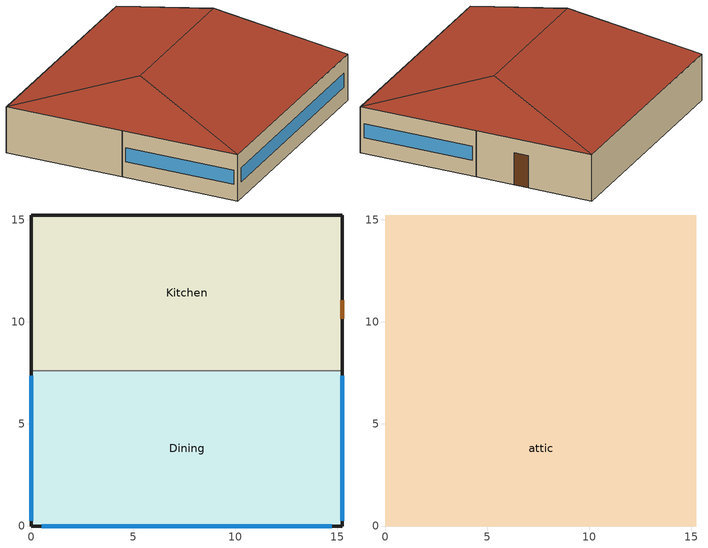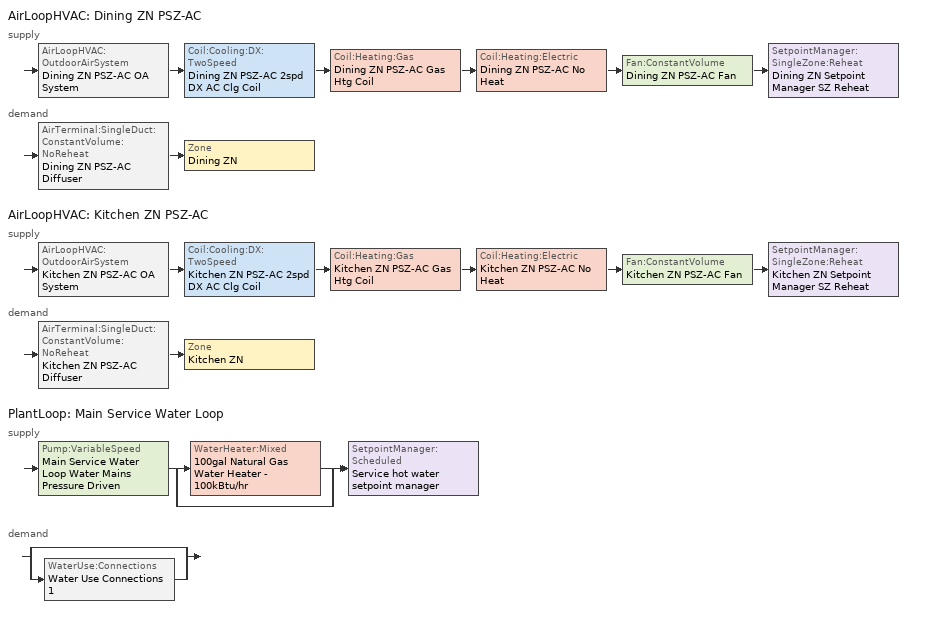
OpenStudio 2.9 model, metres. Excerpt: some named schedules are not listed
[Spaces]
Dining
 floor ground: 15.24,7.62 15.24,0 0,0 0,7.62 z0
 wall outside: 0,7.62 0,0 15.24,0 15.24,7.62 z0:3.05
 wall to Kitchen: 15.24,7.62 0,7.62 z0:3.05
 window: 0.51,0 14.73,0 / 0,7.37 0,0.25 / 15.24,0.25 15.24,7.37 z1.07:1.98
Kitchen
 floor ground: 15.24,15.24 15.24,7.62 0,7.62 0,15.24 z0
 wall outside: 15.24,7.62 15.24,15.24 0,15.24 0,7.62 z0:3.05
 door: 15.24,10.15 15.24,11.06 z0:2.13
attic
 floor to Dining: 15.24,7.62 15.24,0 0,0 0,7.62 z3.05
 floor to Kitchen: 15.24,15.24 15.24,7.62 0,7.62 0,15.24 z3.05
 roof outside: 12.7,7.62,5.59 15.24,15.24,3.05 0,15.24,3.05 2.54,7.62,5.59; 12.7,7.62,5.59 15.24,0,3.05 15.24,15.24,3.05; 2.54,7.62,5.59 0,15.24,3.05 0,0,3.05; 2.54,7.62,5.59 0,0,3.05 15.24,0,3.05 12.7,7.62,5.59
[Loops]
AirLoopHVAC 'Dining ZN PSZ-AC'
 supply: AirLoopHVAC:OutdoorAirSystem 'Dining ZN PSZ-AC OA System' > Coil:Cooling:DX:TwoSpeed 'Dining ZN PSZ-AC 2spd DX AC Clg Coil' > Coil:Heating:Gas 'Dining ZN PSZ-AC Gas Htg Coil' > Coil:Heating:Electric 'Dining ZN PSZ-AC No Heat' > Fan:ConstantVolume 'Dining ZN PSZ-AC Fan' > SetpointManager:SingleZone:Reheat 'Dining ZN Setpoint Manager SZ Reheat'
 demand: AirTerminal:SingleDuct:ConstantVolume:NoReheat 'Dining ZN PSZ-AC Diffuser' > Zone 'Dining ZN'
AirLoopHVAC 'Kitchen ZN PSZ-AC'
 supply: AirLoopHVAC:OutdoorAirSystem 'Kitchen ZN PSZ-AC OA System' > Coil:Cooling:DX:TwoSpeed 'Kitchen ZN PSZ-AC 2spd DX AC Clg Coil' > Coil:Heating:Gas 'Kitchen ZN PSZ-AC Gas Htg Coil' > Coil:Heating:Electric 'Kitchen ZN PSZ-AC No Heat' > Fan:ConstantVolume 'Kitchen ZN PSZ-AC Fan' > SetpointManager:SingleZone:Reheat 'Kitchen ZN Setpoint Manager SZ Reheat'
 demand: AirTerminal:SingleDuct:ConstantVolume:NoReheat 'Kitchen ZN PSZ-AC Diffuser' > Zone 'Kitchen ZN'
PlantLoop 'Main Service Water Loop'
 supply: Pump:VariableSpeed 'Main Service Water Loop Water Mains Pressure Driven' > split
  | WaterHeater:Mixed '100gal Natural Gas Water Heater - 100kBtu/hr'
  | bypass
  join > SetpointManager:Scheduled 'Service hot water setpoint manager'
 demand: split
  | bypass
  | WaterUse:Connections 'Water Use Connections 1'
[Site]
Chicago Ohare Intl Ap_IL_USA: Latitude {deg}=41.98; Longitude {deg}=-87.92; Time Zone {hr}=-6; Elevation {m}=201; Terrain=City
[Building]
-QuickServiceRestaurant-ASHRAE 169-2006-5A created: 2020-03-26 09:37:39 -0700: North Axis {deg}=0; Default Construction Set=90.1-2013 - QckSrvRest - ASHRAE 169-2006-5A; Standards Number of Stories=1; Standards Number of Above Ground Stories=1; Standards Building Type=QuickServiceRestaurant
[ClimateZones]
Climate Zone Institution Name 1=ASHRAE; Climate Zone Document Name 1=ANSI/ASHRAE Standard 169; Climate Zone Document Year 1=2006; Climate Zone Value 1=5A
[Site:WaterMainsTemperature]
Calculation Method=Correlation; Annual Average Outdoor Air Temperature {C}=9.925; Maximum Difference In Monthly Average Outdoor Air Temperatures {deltaC}=28.7
[SizingPeriod:DesignDay] Barometric Pressure {Pa}=98934; Sky Clearness=0; Rain Indicator=0; Snow Indicator=0; Day of Month=21; Daylight Saving Time Indicator=0; Humidity Indicating Type=Wetbulb; Dry-Bulb Temperature Range Modifier Type=DefaultMultipliers
Name | Maximum Dry-Bulb Temperature {C} | Daily Dry-Bulb Temperature Range {deltaC} | Humidity Indicating Conditions at Maximum Dry-Bulb | Wind Speed {m/s} | Wind Direction {deg} | Month | Day Type | Solar Model Indicator | ASHRAE Taub | ASHRAE Taud
Chicago Ohare Intl Ap Ann Clg .4% Condns DB=>MWB | 33.3 | 10.5 | 23.7 | 5.2 | 230 | 7 | SummerDesignDay | ASHRAETau | 0.455 | 2.05
Chicago Ohare Intl Ap Ann Htg 99.6% Condns DB | -20 | 0 | -20 | 4.9 | 270 | 1 | WinterDesignDay | ASHRAEClearSky
[Site:GroundTemperature:BuildingSurface]
20.07, 19.98, 19.99, 20.11, 20.26, 22.65, 23.1, 23.22, 23.25, 20.94, 20.55, 20.28
[Material:NoMass] Thermal Absorptance=0.9; Solar Absorptance=0.7
Name | Roughness | Thermal Resistance {m2-K/W} | Visible Absorptance
CP02 CARPET PAD | VeryRough | 0.21648 | 0.8
Typical Insulation R-14.97 | Smooth | 2.63723 | 0.7
Typical Carpet Pad | Smooth | 0.21648 | 0.8
Typical Insulation R-17.43 | Smooth | 3.06942 | 0.7
Typical Insulation R-45.98; Typical Insulation R-45.98 1 | Smooth | 8.09839 | 0.7
Typical Insulation R-1.15 | Smooth | 0.202509 | 0.7
Typical Insulation R-1.15 1 | Smooth | 0.202527 | 0.7
[Material]
Name | Roughness | Thickness {m} | Conductivity {W/m-K} | Density {kg/m3} | Specific Heat {J/kg-K} | Thermal Absorptance | Solar Absorptance | Visible Absorptance
100mm Normalweight concrete floor | MediumSmooth | 0.1016 | 2.31 | 2322 | 832
G01 13mm gypsum board | Smooth | 0.0127 | 0.16 | 800 | 1090 | 0.9 | 0.7 | 0.5
4 in. Normalweight Concrete Floor | MediumRough | 0.1016 | 2.31 | 2322 | 832 | 0.9 | 0.7 | 0.7
25mm Stucco | Smooth | 0.0254 | 0.72 | 1856 | 840 | 0.9 | 0.7 | 0.7
5/8 in. Gypsum Board | MediumSmooth | 0.0159 | 0.16 | 800 | 1090 | 0.9 | 0.7 | 0.7
8 in. Normalweight Concrete Floor | MediumRough | 0.2032 | 2.31 | 2322 | 832 | 0.9 | 0.7 | 0.7
8 in. Concrete Block Basement Wall | MediumRough | 0.2032 | 1.326 | 1842 | 912 | 0.9 | 0.7 | 0.7
F08 Metal surface | Smooth | 0.0008 | 45.28 | 7824 | 500 | 0.9 | 0.7 | 0.7
G05 25mm wood | MediumSmooth | 0.0254 | 0.15 | 608 | 1630 | 0.9 | 0.5 | 0.5
5/8 in. Plywood | Smooth | 0.0159 | 0.12 | 544 | 1210 | 0.9 | 0.7 | 0.7
Asphalt Shingles | VeryRough | 0.0032 | 0.04 | 1120 | 1260 | 0.9 | 0.7 | 0.7
Std Wood 6inch | MediumSmooth | 0.15 | 0.12 | 540 | 1210 | 0.9 | 0.7 | 0.7
[Construction]
Typical Insulated Exterior Mass Floor R-17.54: Typical Insulation R-14.97, 4 in. Normalweight Concrete Floor, Typical Carpet Pad
Typical Insulated Wood Framed Exterior Wall R-19.61: 25mm Stucco, 5/8 in. Gypsum Board, Typical Insulation R-17.43, 5/8 in. Gypsum Board
Typical Wood Joist Attic Floor R-47.62: 5/8 in. Gypsum Board, Typical Insulation R-45.98
Typical Interior Floor: 100mm Normalweight concrete floor, CP02 CARPET PAD
Typical Interior Wall: G01 13mm gypsum board, G01 13mm gypsum board
Typical Interior Ceiling: CP02 CARPET PAD, 100mm Normalweight concrete floor
Typical Insulated Carpeted 8in Slab Floor: 8 in. Normalweight Concrete Floor, Typical Carpet Pad
Typical Insulated Basement Mass Wall: 8 in. Concrete Block Basement Wall
U 0.48 SHGC 0.40 Dbl Ref-D Clr 6mm/13mm: REF D CLEAR 6MM, AIR 13MM, CLEAR 6MM
Typical Insulated Metal Door R-2.0: F08 Metal surface, Typical Insulation R-1.15
U 0.44 SHGC 0.26 Dbl Ref-B-H Clr 6mm/13mm Air: REF B CLEAR HI 6MM, AIR 13MM, CLEAR 6MM
Typical Overhead Door R-2.0: Typical Insulation R-1.15 1
Window_U_0.50_SHGC_0.40_Skylight_Frame_Width_0.430_in: Glass_2052_LayerAvg, Gap_1_W_0_0038, Glass_2027F_LayerAvg
Typical Interior Window: Clear 3mm
Typical Interior Door; Typical Interior Partition: G05 25mm wood
Typical Attic Soffit: 5/8 in. Plywood
Typical Uninsulated Wood Joist Attic Roof: Asphalt Shingles, 5/8 in. Plywood
Typical Wood Joist Attic Floor R-47.62 1: 5/8 in. Gypsum Board, Typical Insulation R-45.98 1
InteriorFurnishings: Std Wood 6inch
[DefaultConstructionSet]
Name | Default Exterior Surface Constructions | Default Interior Surface Constructions | Default Ground Contact Surface Constructions | Default Exterior SubSurface Constructions | Default Interior SubSurface Constructions | Interior Partition Construction
90.1-2013 - QckSrvRest - ASHRAE 169-2006-5A | Default Surface Constructions 1 | Default Surface Constructions 2 | Default Surface Constructions 3 | Default Sub Surface Constructions 1 | Default Sub Surface Constructions 2 | Typical Interior Partition
90.1-2013 -  - Attic - ASHRAE 169-2006-5A | Default Surface Constructions 4 | Default Surface Constructions 5 | Default Surface Constructions 6 | Default Sub Surface Constructions 3 | Default Sub Surface Constructions 4
[DefaultSurfaceConstructions]
Name | Floor Construction | Wall Construction | Roof Ceiling Construction
Default Surface Constructions 1 | Typical Insulated Exterior Mass Floor R-17.54 | Typical Insulated Wood Framed Exterior Wall R-19.61 | Typical Wood Joist Attic Floor R-47.62
Default Surface Constructions 2 | Typical Interior Floor | Typical Interior Wall | Typical Interior Ceiling
Default Surface Constructions 3 | Typical Insulated Carpeted 8in Slab Floor | Typical Insulated Basement Mass Wall
Default Surface Constructions 4 | Typical Attic Soffit |  | Typical Uninsulated Wood Joist Attic Roof
Default Surface Constructions 5 | Typical Wood Joist Attic Floor R-47.62 1
Default Surface Constructions 6
[DefaultSubSurfaceConstructions]
Name | Fixed Window Construction | Operable Window Construction | Door Construction | Glass Door Construction | Overhead Door Construction | Skylight Construction | Tubular Daylight Dome Construction | Tubular Daylight Diffuser Construction
Default Sub Surface Constructions 1 | U 0.48 SHGC 0.40 Dbl Ref-D Clr 6mm/13mm | U 0.48 SHGC 0.40 Dbl Ref-D Clr 6mm/13mm | Typical Insulated Metal Door R-2.0 | U 0.44 SHGC 0.26 Dbl Ref-B-H Clr 6mm/13mm Air | Typical Overhead Door R-2.0 | Window_U_0.50_SHGC_0.40_Skylight_Frame_Width_0.430_in | Typical Interior Window | Typical Interior Window
Default Sub Surface Constructions 2 | Typical Interior Window | Typical Interior Window | Typical Interior Door
Default Sub Surface Constructions 3; Default Sub Surface Constructions 4
[WindowMaterial:Glazing] Optical Data Type=SpectralAverage; Infrared Transmittance at Normal Incidence=0; Dirt Correction Factor for Solar and Visible Transmittance=1; Solar Diffusing=No
Name | Thickness {m} | Solar Transmittance at Normal Incidence | Front Side Solar Reflectance at Normal Incidence | Back Side Solar Reflectance at Normal Incidence | Visible Transmittance at Normal Incidence | Front Side Visible Reflectance at Normal Incidence | Back Side Visible Reflectance at Normal Incidence | Front Side Infrared Hemispherical Emissivity | Back Side Infrared Hemispherical Emissivity | Conductivity {W/m-K}
REF D CLEAR 6MM | 0.006 | 0.429 | 0.308 | 0.379 | 0.334 | 0.453 | 0.505 | 0.84 | 0.82 | 0.9
CLEAR 6MM | 0.006 | 0.775 | 0.071 | 0.071 | 0.881 | 0.08 | 0.08 | 0.84 | 0.84 | 0.9
REF B CLEAR HI 6MM | 0.006 | 0.24 | 0.16 | 0.32 | 0.3 | 0.16 | 0.29 | 0.84 | 0.6 | 0.9
Glass_2052_LayerAvg | 0.00837 | 0.507767 | 0.054228 | 0.0544931 | 0.586833 | 0.05805 | 0.058397 | 0.84 | 0.84 | 1
Glass_2027F_LayerAvg | 0.004 | 0.369744 | 0.470069 | 0.340935 | 0.765222 | 0.0546 | 0.073741 | 0.03675 | 0.84 | 1
Clear 3mm | 0.003 | 0.837 | 0.075 | 0.075 | 0.898 | 0.081 | 0.081 | 0.84 | 0.84 | 0.9
[WindowMaterial:Gas] Gas Type=Air
Name | Thickness {m}
AIR 13MM | 0.0127
Gap_1_W_0_0038 | 0.0038
[Space]
Name | Space Type | Building Story | Thermal Zone | Part of Total Floor Area
Dining | QuickServiceRestaurant Dining | Building Story 1 | Dining ZN | Yes
Kitchen | QuickServiceRestaurant Kitchen | Building Story 1 | Kitchen ZN | Yes
attic | QuickServiceRestaurant Attic | Building Story 2 | attic ZN | No
[BuildingStory]
Name | Nominal Z Coordinate {m}
Building Story 1 | 0
Building Story 2 | 3.0488
[SpaceType] Standards Building Type=QuickServiceRestaurant
Name | Default Schedule Set | Design Specification Outdoor Air Object | Standards Space Type | Default Construction Set
QuickServiceRestaurant Dining | QuickServiceRestaurant Dining Schedule Set | QuickServiceRestaurant Dining Ventilation | Dining
QuickServiceRestaurant Kitchen | QuickServiceRestaurant Kitchen Schedule Set | QuickServiceRestaurant Kitchen Ventilation | Kitchen
QuickServiceRestaurant Attic | QuickServiceRestaurant Attic Schedule Set | QuickServiceRestaurant Attic Ventilation | Attic | 90.1-2013 -  - Attic - ASHRAE 169-2006-5A
[DesignSpecification:OutdoorAir]
Name | Outdoor Air Flow per Person {m3/s-person} | Outdoor Air Flow per Floor Area {m3/s-m2} | Outdoor Air Flow Air Changes per Hour {1/hr} | Outdoor Air Method | Outdoor Air Flow Rate {m3/s}
QuickServiceRestaurant Attic Ventilation | 0 | 0 | 0
QuickServiceRestaurant Dining Ventilation | 0.00353961 | 0.0009144 |  | Sum
QuickServiceRestaurant Kitchen Ventilation | 0 | 0 |  | Sum | 1.14136
[DefaultScheduleSet]
Name | Number of People Schedule | People Activity Level Schedule | Lighting Schedule | Electric Equipment Schedule | Infiltration Schedule | Gas Equipment Schedule
QuickServiceRestaurant Attic Schedule Set
QuickServiceRestaurant Dining Schedule Set | RestaurantFastFood BLDG_OCC_SCH | RestaurantFastFood ACTIVITY_SCH | RestaurantFastFood BLDG_LIGHT_DINING_SCH_2013 | RestaurantFastFood BLDG_EQUIP_SCH | RestaurantFastFood INFIL_SCH_PNNL
QuickServiceRestaurant Kitchen Schedule Set | RestaurantFastFood BLDG_OCC_SCH | RestaurantFastFood ACTIVITY_SCH | RestaurantFastFood BLDG_LIGHT_KITCHEN_SCH_2010_2013 | RestaurantFastFood BLDG_EQUIP_SCH | RestaurantFastFood INFIL_SCH_PNNL | RestaurantFastFood FF_GAS_EQUIP_SCH
[ThermostatSetpoint:DualSetpoint]
Name | Heating Setpoint Temperature Schedule | Cooling Setpoint Temperature Schedule
QuickServiceRestaurant Attic Thermostat 1
QuickServiceRestaurant Dining Thermostat 1 | RestaurantFastFood HTGSETP_SCH_NO_OPTIMUM | RestaurantFastFood CLGSETP_SCH_NO_OPTIMUM
QuickServiceRestaurant Kitchen Thermostat 1 | RestaurantFastFood HTGSETP_KITCHEN_SCH_NO_OPTIMUM | RestaurantFastFood CLGSETP_KITCHEN_SCH_NO_OPTIMUM
[People:Definition] Number of People Calculation Method=People/Area; Fraction Radiant=0.3
Name | People per Space Floor Area {person/m2}
QuickServiceRestaurant Dining People Definition | 0.753474
QuickServiceRestaurant Kitchen People Definition | 0.0538196
[People] Work Efficiency Schedule=Work Efficiency Schedule; Clothing Insulation Schedule=Clothing Schedule; Air Velocity Schedule=Air Velocity Schedule; Multiplier=1
Name | People Definition | Space or SpaceType
QuickServiceRestaurant Dining People | QuickServiceRestaurant Dining People Definition | QuickServiceRestaurant Dining
QuickServiceRestaurant Kitchen People | QuickServiceRestaurant Kitchen People Definition | QuickServiceRestaurant Kitchen
[Lights:Definition] Design Level Calculation Method=Watts/Area; Fraction Visible=0.2; Return Air Fraction=0
Name | Watts per Space Floor Area {W/m2} | Fraction Radiant
QuickServiceRestaurant Dining Lights Definition | 6.99654 | 0.37
QuickServiceRestaurant Kitchen Lights Definition | 13.0243 | 0.7
[Lights] Fraction Replaceable=1
Name | Lights Definition | Space or SpaceType
QuickServiceRestaurant Dining Lights | QuickServiceRestaurant Dining Lights Definition | QuickServiceRestaurant Dining
QuickServiceRestaurant Kitchen Lights | QuickServiceRestaurant Kitchen Lights Definition | QuickServiceRestaurant Kitchen
[ElectricEquipment:Definition]
Name | Design Level Calculation Method | Watts per Space Floor Area {W/m2} | Fraction Latent | Fraction Radiant | Fraction Lost | Design Level {W}
QuickServiceRestaurant Dining Elec Equip Definition | Watts/Area | 116.788 | 0.25 | 0.3 | 0
QuickServiceRestaurant Kitchen Elec Equip Definition | Watts/Area | 270.885 | 0.25 | 0.3 | 0.3
Kitchen Electric Equipment Definition1 | EquipmentLevel |  | 0 | 0.25 | 0 | 457.5
Kitchen Electric Equipment Definition2 | EquipmentLevel |  | 0 | 0.25 | 0 | 570
[ElectricEquipment]
Name | Electric Equipment Definition | Space or SpaceType | Schedule
QuickServiceRestaurant Dining Elec Equip | QuickServiceRestaurant Dining Elec Equip Definition | QuickServiceRestaurant Dining
QuickServiceRestaurant Kitchen Elec Equip | QuickServiceRestaurant Kitchen Elec Equip Definition | QuickServiceRestaurant Kitchen
Kitchen_Reach-in-Freezer | Kitchen Electric Equipment Definition1 | QuickServiceRestaurant Kitchen | RestaurantFastFood ALWAYS_ON
Kitchen_Reach-in-Refrigerator | Kitchen Electric Equipment Definition2 | QuickServiceRestaurant Kitchen | RestaurantFastFood ALWAYS_ON
[GasEquipment:Definition]
QuickServiceRestaurant Kitchen Gas Equip Definition: Design Level Calculation Method=Watts/Area; Watts per Space Floor Area {W/m2}=791.361; Fraction Latent=0.1; Fraction Radiant=0.2; Fraction Lost=0.7
[GasEquipment]
QuickServiceRestaurant Kitchen Gas Equip: Gas Equipment Definition=QuickServiceRestaurant Kitchen Gas Equip Definition; Space or SpaceType=QuickServiceRestaurant Kitchen
[SpaceInfiltration:DesignFlowRate]
Name | Space or SpaceType | Schedule | Design Flow Rate Calculation Method | Flow per Exterior Surface Area {m3/s-m2} | Constant Term Coefficient | Temperature Term Coefficient | Velocity Term Coefficient | Velocity Squared Term Coefficient | Design Flow Rate {m3/s}
Dining Infiltration | Dining | RestaurantFastFood INFIL_SCH_PNNL | Flow/ExteriorArea | 0.000569573 | 0 | 0 | 0.224 | 0
Kitchen Infiltration | Kitchen | RestaurantFastFood INFIL_SCH_PNNL | Flow/ExteriorArea | 0.000569573 | 0 | 0 | 0.224 | 0
Dining door Infiltration | Dining | RestaurantFastFood VESTIBULE_DOOR_INFIL_SCH | Flow/Space |  |  |  |  |  | 0.583798
Space Infiltration Design Flow Rate 2 | attic | Always On | Flow/Space |  |  |  |  |  | 0.0729
[ThermalZone] Use Ideal Air Loads=No
Name | Thermostat
attic ZN | QuickServiceRestaurant Attic Thermostat 1
Dining ZN | QuickServiceRestaurant Dining Thermostat 1
Kitchen ZN | QuickServiceRestaurant Kitchen Thermostat 1
[Sizing:Zone] Zone Cooling Design Supply Air Temperature Input Method=SupplyAirTemperature; Zone Cooling Design Supply Air Temperature Difference {deltaC}=11.11; Zone Heating Design Supply Air Temperature Input Method=SupplyAirTemperature; Zone Heating Design Supply Air Temperature Difference {deltaC}=11.11; Zone Cooling Design Supply Air Humidity Ratio {kg-H2O/kg-air}=0.0085; Zone Heating Design Supply Air Humidity Ratio {kg-H2O/kg-air}=0.008; Heating Design Air Flow Method=DesignDay; Account for Dedicated Outdoor Air System=No; Dedicated Outdoor Air System Control Strategy=NeutralSupplyAir; Dedicated Outdoor Air Low Setpoint Temperature for Design {C}=autosize; Dedicated Outdoor Air High Setpoint Temperature for Design {C}=autosize
Name | Zone Cooling Design Supply Air Temperature {C} | Zone Heating Design Supply Air Temperature {C} | Cooling Design Air Flow Method | Cooling Minimum Air Flow per Zone Floor Area {m3/s-m2}
attic ZN | 14 | 40 | DesignDay
Dining ZN | 12.7778 | 50 | DesignDayWithLimit | 0.00358118
Kitchen ZN | 12.7778 | 50 | DesignDayWithLimit | 0
[Zone equipment]
Dining ZN: Dining ZN PSZ-AC Diffuser, Dining ZN Exhaust Fan
Kitchen ZN: Kitchen ZN PSZ-AC Diffuser, Kitchen ZN Exhaust Fan
[AirLoopHVAC] Availability Schedule=RestaurantFastFood HVACOperationSchd; Design Supply Air Flow Rate {m3/s}=AutoSize
Dining ZN PSZ-AC; Kitchen ZN PSZ-AC
[Sizing:System] Type of Load to Size On=Sensible; Design Outdoor Air Flow Rate {m3/s}=Autosize; Central Heating Maximum System Air Flow Ratio=1; Preheat Design Temperature {C}=7.22222; Preheat Design Humidity Ratio {kg-H2O/kg-Air}=0.008; Precool Design Temperature {C}=12.7778; Precool Design Humidity Ratio {kg-H2O/kg-Air}=0.008; Central Cooling Design Supply Air Temperature {C}=12.7778; Central Heating Design Supply Air Temperature {C}=50; Sizing Option=Coincident; 100% Outdoor Air in Cooling=No; 100% Outdoor Air in Heating=No; Central Cooling Design Supply Air Humidity Ratio {kg-H2O/kg-Air}=0.0085; Central Heating Design Supply Air Humidity Ratio {kg-H2O/kg-Air}=0.008; Cooling Design Air Flow Method=DesignDay; Cooling Design Air Flow Rate {m3/s}=0; Heating Design Air Flow Method=DesignDay; Heating Design Air Flow Rate {m3/s}=0; System Outdoor Air Method=ZoneSum; Zone Maximum Outdoor Air Fraction=1; Cooling Supply Air Flow Rate Per Floor Area {m3/s-m2}=0.00996765; Cooling Fraction of Autosized Cooling Supply Air Flow Rate=1; Cooling Supply Air Flow Rate Per Unit Cooling Capacity {m3/s-W}=3.94755e-05; Heating Supply Air Flow Rate Per Floor Area {m3/s-m2}=0.00996765; Heating Fraction of Autosized Heating Supply Air Flow Rate=1; Heating Fraction of Autosized Cooling Supply Air Flow Rate=1; Heating Supply Air Flow Rate Per Unit Heating Capacity {m3/s-W}=3.15882e-05; Cooling Design Capacity Method=CoolingDesignCapacity; Cooling Design Capacity {W}=autosize; Cooling Design Capacity Per Floor Area {W/m2}=234.7; Fraction of Autosized Cooling Design Capacity=1; Heating Design Capacity Method=HeatingDesignCapacity; Heating Design Capacity {W}=autosize; Heating Design Capacity Per Floor Area {W/m2}=157; Fraction of Autosized Heating Design Capacity=1; Central Cooling Capacity Control Method=OnOff
Dining ZN PSZ-AC; Kitchen ZN PSZ-AC
[SetpointManager:SingleZone:Reheat] Minimum Supply Air Temperature {C}=12.7778; Maximum Supply Air Temperature {C}=50
Name | Control Zone
Dining ZN Setpoint Manager SZ Reheat | Dining ZN
Kitchen ZN Setpoint Manager SZ Reheat | Kitchen ZN
[Fan:ConstantVolume] Availability Schedule=RestaurantFastFood HVACOperationSchd; Fan Total Efficiency=0.54; Pressure Rise {Pa}=622.722; Maximum Flow Rate {m3/s}=AutoSize; Motor Efficiency=0.9; Motor In Airstream Fraction=1
Dining ZN PSZ-AC Fan; Kitchen ZN PSZ-AC Fan
[Coil:Heating:Gas] Availability Schedule=Always On Discrete; Gas Burner Efficiency=0.8; Nominal Capacity {W}=AutoSize; Parasitic Electric Load {W}=0; Parasitic Gas Load {W}=0
Dining ZN PSZ-AC Gas Htg Coil; Kitchen ZN PSZ-AC Gas Htg Coil
[Coil:Heating:Electric] Availability Schedule=Always Off Discrete; Efficiency=1; Nominal Capacity {W}=0
Dining ZN PSZ-AC No Heat; Kitchen ZN PSZ-AC No Heat
[Coil:Cooling:DX:TwoSpeed] Availability Schedule=Always On Discrete; Rated High Speed Total Cooling Capacity {W}=Autosize; Rated High Speed Sensible Heat Ratio=Autosize; Rated High Speed COP {W/W}=3; Rated High Speed Air Flow Rate {m3/s}=Autosize; Rated Low Speed Total Cooling Capacity {W}=Autosize; Rated Low Speed Sensible Heat Ratio=0.69; Rated Low Speed COP {W/W}=3; Condenser Type=AirCooled; High Speed Evaporative Condenser Effectiveness=0; High Speed Evaporative Condenser Air Flow Rate {m3/s}=Autosize; High Speed Evaporative Condenser Pump Rated Power Consumption {W}=Autosize; Low Speed Evaporative Condenser Effectiveness=0; Low Speed Evaporative Condenser Air Flow Rate {m3/s}=Autosize; Low Speed Evaporative Condenser Pump Rated Power Consumption {W}=Autosize; Basin Heater Capacity {W/K}=10; Basin Heater Setpoint Temperature {C}=2
Name | Total Cooling Capacity Function of Temperature Curve | Total Cooling Capacity Function of Flow Fraction Curve | Energy Input Ratio Function of Temperature Curve | Energy Input Ratio Function of Flow Fraction Curve | Part Load Fraction Correlation Curve | Low Speed Total Cooling Capacity Function of Temperature Curve | Low Speed Energy Input Ratio Function of Temperature Curve
Dining ZN PSZ-AC 2spd DX AC Clg Coil | Curve Biquadratic 5 | Curve Quadratic 4 | Curve Biquadratic 6 | Curve Quadratic 5 | Curve Quadratic 6 | Curve Biquadratic 7 | Curve Biquadratic 8
Kitchen ZN PSZ-AC 2spd DX AC Clg Coil | Curve Biquadratic 13 | Curve Quadratic 10 | Curve Biquadratic 14 | Curve Quadratic 11 | Curve Quadratic 12 | Curve Biquadratic 15 | Curve Biquadratic 16
[Controller:OutdoorAir] Minimum Outdoor Air Flow Rate {m3/s}=autosize; Maximum Outdoor Air Flow Rate {m3/s}=Autosize; Economizer Control Type=NoEconomizer; Economizer Control Action Type=ModulateFlow; Economizer Maximum Limit Dry-Bulb Temperature {C}=28; Economizer Maximum Limit Enthalpy {J/kg}=64000; Lockout Type=NoLockout; Minimum Limit Type=FixedMinimum; Minimum Outdoor Air Schedule=RestaurantFastFood MinOA_MotorizedDamper_Sched; High Humidity Control=No; Heat Recovery Bypass Control Type=BypassWhenWithinEconomizerLimits
Name | Controller Mechanical Ventilation
Dining ZN PSZ-AC OA System Controller | Controller Mechanical Ventilation 1
Kitchen ZN PSZ-AC OA System Controller | Controller Mechanical Ventilation 2
[Controller:MechanicalVentilation] Availability Schedule=Always On Discrete; System Outdoor Air Method=ZoneSum
Controller Mechanical Ventilation 1; Controller Mechanical Ventilation 2
[AirLoopHVAC:OutdoorAirSystem]
Name | Controller
Dining ZN PSZ-AC OA System | Dining ZN PSZ-AC OA System Controller
Kitchen ZN PSZ-AC OA System | Kitchen ZN PSZ-AC OA System Controller
[AvailabilityManager:NightCycle] Applicability Schedule=Always On Discrete; Control Type=CycleOnAny; Thermostat Tolerance {deltaC}=1; Cycling Run Time {s}=1800
Availability Manager Night Cycle 1; Availability Manager Night Cycle 2
[AirTerminal:SingleDuct:ConstantVolume:NoReheat] Availability Schedule=Always On Discrete; Maximum Air Flow Rate {m3/s}=AutoSize
Dining ZN PSZ-AC Diffuser; Kitchen ZN PSZ-AC Diffuser
[Fan:ZoneExhaust] Availability Schedule=RestaurantFastFood Hours_of_operation; Fan Total Efficiency=0.6; Pressure Rise {Pa}=0; System Availability Manager Coupling Mode=Decoupled
Name | Maximum Flow Rate {m3/s} | Balanced Exhaust Fraction Schedule
Kitchen ZN Exhaust Fan | 1.557427 | RestaurantFastFood Kitchen Exhaust Fan Balanced Exhaust Fraction Schedule_2007_2010_2013
Dining ZN Exhaust Fan | 0.416
[Refrigeration:System]
RefrSystem - Quick Service Restaurant: Refrigeration Condenser=Refrigeration Condenser Air Cooled 1; Minimum Condensing Temperature {C}=21; Refrigeration System Working Fluid Type=R404a; Suction Temperature Control Type=ConstantSuctionTemperature; Suction Piping Zone=Kitchen ZN
[Refrigeration:Compressor] Refrigeration Compressor Power Curve=New_Low_Temp_Comp_Pwr_Curve; Refrigeration Compressor Capacity Curve=New_Low_Temp_Comp_Cap_Curve; Rated Return Gas Temperature {C}=18.3; Rated Subcooling {deltaC}=0
Refrigeration Compressor 1; Refrigeration Compressor 2; Refrigeration Compressor 3; Refrigeration Compressor 4; Refrigeration Compressor 5; Refrigeration Compressor 6; Refrigeration Compressor 7; Refrigeration Compressor 8; Refrigeration Compressor 9; Refrigeration Compressor 10; Refrigeration Compressor 11; Refrigeration Compressor 12; Refrigeration Compressor 13; Refrigeration Compressor 14; Refrigeration Compressor 15; Refrigeration Compressor 16; Refrigeration Compressor 17; Refrigeration Compressor 18; Refrigeration Compressor 19; Refrigeration Compressor 20
[Refrigeration:Case]
Case Quick Service Restaurant: Availability Schedule=Always On Discrete; Zone=Kitchen ZN; Rated Ambient Temperature {C}=23.8889; Rated Ambient Relative Humidity {percent}=55; Rated Total Cooling Capacity per Unit Length {W/m}=734; Rated Latent Heat Ratio=0.08; Rated Runtime Fraction=0.85; Case Length {m}=3.05; Case Operating Temperature {C}=2; Latent Case Credit Curve Type=CaseTemperatureMethod; Latent Case Credit Curve=Refrigeration Case Latent Credit Curve; Standard Case Fan Power per Unit Length {W/m}=18.8571; Operating Case Fan Power per Unit Length {W/m}=18.8571; Standard Case Lighting Power per Unit Length {W/m}=33; Installed Case Lighting Power per Unit Length {W/m}=33; Case Lighting Schedule=RestaurantFastFood walkin_occ_lght_SCH; Fraction of Lighting Energy to Case=1; Anti-Sweat Heater Control Type=None; Humidity at Zero Anti-Sweat Heater Energy {percent}=0; Case Height {m}=1.5; Fraction of Anti-Sweat Heater Energy to Case=0.2; Case Defrost Power per Unit Length {W/m}=0; Case Defrost Type=None; Case Defrost Schedule=Refrigeration Defrost Schedule; Case Defrost Drip-Down Schedule=Refrigeration Defrost Schedule 1; Defrost Energy Correction Curve Type=None; Under Case HVAC Return Air Fraction=0.05; Refrigerated Case Restocking Schedule=RestaurantFastFood Kitchen_Case:2_SELFCONTAINEDDISPLAYCASE_CaseStockingSched; Case Credit Fraction Schedule=Refrigeration Case Credit Schedule; Design Evaporator Temperature or Brine Inlet Temperature {C}=-5.56
[Refrigeration:WalkIn]
Walk-In Quick Service Restaurant: Availability Schedule=Always On Discrete; Rated Coil Cooling Capacity {W}=1678.72; Operating Temperature {C}=-23; Rated Cooling Source Temperature {C}=-28.3333; Rated Total Heating Power {W}=0; Rated Cooling Coil Fan Power {W}=51.58892; Rated Circulation Fan Power {W}=0; Rated Total Lighting Power {W}=80.52; Lighting Schedule=RestaurantFastFood BLDG_LIGHT_DINING_SCH_2004_2007; Defrost Type=Electric; Defrost Control Type=TimeSchedule; Defrost Schedule=Refrigeration Defrost Schedule 2; Defrost Drip-Down Schedule=Refrigeration Defrost Schedule 3; Defrost Power {W}=3151.748; Temperature Termination Defrost Fraction to Ice=0.7; Restocking Schedule=RestaurantFastFood Kitchen_Case:1_WALKINFREEZER_WalkInStockingSched; Insulated Floor Surface Area {m2}=7.43224; Insulated Floor U-Value {W/m2-K}=0.207; WalkIn Zone Boundary 1=Refrigeration Walk In Zone Boundary 1
[Refrigeration:WalkIn:ZoneBoundary]
Refrigeration Walk In Zone Boundary 1: Zone=Kitchen ZN; Total Insulated Surface Area Facing Zone {m2}=43.4; Insulated Surface U-Value Facing Zone {W/m2-K}=0.235; Area of Stocking Doors Facing Zone {m2}=2; Height of Stocking Doors Facing Zone {m}=2; Stocking Door Opening Schedule Name Facing Zone=door_wi_sched; Stocking Door Opening Protection Type Facing Zone=StripCurtain
[Refrigeration:Condenser:AirCooled]
Refrigeration Condenser Air Cooled 1: Rated Effective Total Heat Rejection Rate Curve=Curve Linear 1; Rated Subcooling Temperature Difference {deltaC}=0; Condenser Fan Speed Control Type=Fixed; Rated Fan Power {W}=852.175; Minimum Fan Air Flow Ratio=0.1
[ZoneMixing]
Zone Mixing 1: Zone=Kitchen ZN; Schedule=RestaurantFastFood Hours_of_operation; Design Flow Rate Calculation Method=Flow/Zone; Design Flow Rate {m3/s}=0.416067; Source Zone=Dining ZN; Delta Temperature {deltaC}=0
[InternalMass:Definition]
Internal Mass Definition 1: Construction=InteriorFurnishings; Design Level Calculation Method=SurfaceArea/Area; Surface Area per Space Floor Area=2
[InternalMass] Internal Mass Definition=Internal Mass Definition 1; Multiplier=1
Name | Space or SpaceType
Dining Mass | Dining
attic Mass | attic
Kitchen Mass | Kitchen
[PlantLoop]
Main Service Water Loop: Glycol Concentration=0; Maximum Loop Temperature {C}=60; Minimum Loop Temperature {C}=10; Plant Loop Volume {m3}=Autocalculate; Load Distribution Scheme=Optimal
[Sizing:Plant]
Main Service Water Loop: Loop Type=Heating; Design Loop Exit Temperature {C}=60; Loop Design Temperature Difference {deltaC}=5; Sizing Option=NonCoincident; Zone Timesteps in Averaging Window=1; Coincident Sizing Factor Mode=None
[SetpointManager:Scheduled]
Service hot water setpoint manager: Control Variable=Temperature; Schedule=Service Water Loop Temp - 140F
[Pump:VariableSpeed]
Main Service Water Loop Water Mains Pressure Driven: Rated Pump Head {Pa}=0.001; Motor Efficiency=1; Pump Control Type=Continuous; Skin Loss Radiative Fraction=0.5; Design Power Sizing Method=PowerPerFlowPerPressure; Design Electric Power per Unit Flow Rate {W/(m3/s)}=348701.1; Design Shaft Power per Unit Flow Rate per Unit Head {W-s/m3-Pa}=1.28205; Design Minimum Flow Rate Fraction=0
[WaterHeater:Mixed]
100gal Natural Gas Water Heater - 100kBtu/hr: Tank Volume {m3}=0.378541; Setpoint Temperature Schedule=Service Water Loop Temp - 140F; Deadband Temperature Difference {deltaC}=2; Maximum Temperature Limit {C}=60; Heater Control Type=Cycle; Heater Maximum Capacity {W}=29307.1; Heater Fuel Type=NaturalGas; Heater Thermal Efficiency=0.78; Off Cycle Parasitic Fuel Consumption Rate {W}=720; Off Cycle Parasitic Fuel Type=NaturalGas; Off Cycle Parasitic Heat Fraction to Tank=0.8; On Cycle Parasitic Fuel Consumption Rate {W}=720; On Cycle Parasitic Fuel Type=NaturalGas; Ambient Temperature Indicator=ThermalZone; Ambient Temperature Thermal Zone=Kitchen ZN; Off Cycle Loss Coefficient to Ambient Temperature {W/K}=6; On Cycle Loss Coefficient to Ambient Temperature {W/K}=6; Use Side Effectiveness=1; Source Side Effectiveness=1; Use Side Design Flow Rate {m3/s}=autosize; Source Side Design Flow Rate {m3/s}=autosize; Indirect Water Heating Recovery Time {hr}=1.5; Source Side Flow Control Mode=IndirectHeatPrimarySetpoint
[WaterUse:Connections]
Water Use Connections 1: Water Use Equipment Name 1=Kitchen Service Water Use 0.67gpm
[WaterUse:Equipment:Definition]
Kitchen Service Water Use Def 0.67gpm: Peak Flow Rate {m3/s}=4.20756e-05; Target Temperature Schedule=Mixed Water At Faucet Temp - 140F; Sensible Fraction Schedule=Fraction Sensible - 0.2; Latent Fraction Schedule=Fraction Latent - 0.05
[WaterUse:Equipment]
Kitchen Service Water Use 0.67gpm: Water Use Equipment Definition=Kitchen Service Water Use Def 0.67gpm; Flow Rate Fraction Schedule=RestaurantFastFood BLDG_SWH_SCH
[Exterior:Lights:Definition]
Name | Design Level {W}
Occ Sensing Exterior Lights Def | 1034.1
NonDimming Exterior Lights Def | 122.81
[Exterior:Lights] Control Option=AstronomicalClock
Name | Exterior Lights Definition | Schedule
Occ Sensing Exterior Lights Def | Occ Sensing Exterior Lights Def | RestaurantFastFood Exterior_lighting_schedule_b
NonDimming Exterior Lights Def | NonDimming Exterior Lights Def | RestaurantFastFood Exterior_lighting_schedule_a
[Schedule:Constant]
Name | Value
Always On Discrete | 1
Always Off Discrete | 0
[Schedule:Ruleset]
Name | Default Day Schedule | Summer Design Day Schedule | Winter Design Day Schedule
Clothing Schedule | Clothing Schedule Default Winter Clothes
Air Velocity Schedule | Air Velocity Schedule Default
Work Efficiency Schedule | Work Efficiency Schedule Default
RestaurantFastFood BLDG_OCC_SCH | RestaurantFastFood BLDG_OCC_SCH Default | RestaurantFastFood BLDG_OCC_SCH Summer Design Day | RestaurantFastFood BLDG_OCC_SCH Winter Design Day
RestaurantFastFood ACTIVITY_SCH | RestaurantFastFood ACTIVITY_SCH Default | RestaurantFastFood ACTIVITY_SCH Summer Design Day | RestaurantFastFood ACTIVITY_SCH Winter Design Day
RestaurantFastFood BLDG_LIGHT_DINING_SCH_2013 | RestaurantFastFood BLDG_LIGHT_DINING_SCH_2013 Default | RestaurantFastFood BLDG_LIGHT_DINING_SCH_2013 Summer Design Day | RestaurantFastFood BLDG_LIGHT_DINING_SCH_2013 Winter Design Day
RestaurantFastFood BLDG_EQUIP_SCH | RestaurantFastFood BLDG_EQUIP_SCH Default | RestaurantFastFood BLDG_EQUIP_SCH Summer Design Day | RestaurantFastFood BLDG_EQUIP_SCH Winter Design Day
RestaurantFastFood INFIL_SCH_PNNL | RestaurantFastFood INFIL_SCH_PNNL Default | RestaurantFastFood INFIL_SCH_PNNL Summer Design Day | RestaurantFastFood INFIL_SCH_PNNL Winter Design Day
RestaurantFastFood HTGSETP_SCH_NO_OPTIMUM | RestaurantFastFood HTGSETP_SCH_NO_OPTIMUM Default | RestaurantFastFood HTGSETP_SCH_NO_OPTIMUM Summer Design Day | RestaurantFastFood HTGSETP_SCH_NO_OPTIMUM Winter Design Day
RestaurantFastFood CLGSETP_SCH_NO_OPTIMUM | RestaurantFastFood CLGSETP_SCH_NO_OPTIMUM Default | RestaurantFastFood CLGSETP_SCH_NO_OPTIMUM Summer Design Day | RestaurantFastFood CLGSETP_SCH_NO_OPTIMUM Winter Design Day
RestaurantFastFood BLDG_LIGHT_KITCHEN_SCH_2010_2013 | RestaurantFastFood BLDG_LIGHT_KITCHEN_SCH_2010_2013 Default | RestaurantFastFood BLDG_LIGHT_KITCHEN_SCH_2010_2013 Summer Design Day | RestaurantFastFood BLDG_LIGHT_KITCHEN_SCH_2010_2013 Winter Design Day
RestaurantFastFood FF_GAS_EQUIP_SCH | RestaurantFastFood FF_GAS_EQUIP_SCH Default | RestaurantFastFood FF_GAS_EQUIP_SCH Summer Design Day | RestaurantFastFood FF_GAS_EQUIP_SCH Winter Design Day
RestaurantFastFood HTGSETP_KITCHEN_SCH_NO_OPTIMUM | RestaurantFastFood HTGSETP_KITCHEN_SCH_NO_OPTIMUM Default | RestaurantFastFood HTGSETP_KITCHEN_SCH_NO_OPTIMUM Summer Design Day | RestaurantFastFood HTGSETP_KITCHEN_SCH_NO_OPTIMUM Winter Design Day
RestaurantFastFood CLGSETP_KITCHEN_SCH_NO_OPTIMUM | RestaurantFastFood CLGSETP_KITCHEN_SCH_NO_OPTIMUM Default | RestaurantFastFood CLGSETP_KITCHEN_SCH_NO_OPTIMUM Summer Design Day | RestaurantFastFood CLGSETP_KITCHEN_SCH_NO_OPTIMUM Winter Design Day
RestaurantFastFood HVACOperationSchd | RestaurantFastFood HVACOperationSchd Default | RestaurantFastFood HVACOperationSchd Summer Design Day | RestaurantFastFood HVACOperationSchd Winter Design Day
RestaurantFastFood MinOA_MotorizedDamper_Sched | RestaurantFastFood MinOA_MotorizedDamper_Sched Default | RestaurantFastFood MinOA_MotorizedDamper_Sched Summer Design Day | RestaurantFastFood MinOA_MotorizedDamper_Sched Winter Design Day
RestaurantFastFood Hours_of_operation | RestaurantFastFood Hours_of_operation Default | RestaurantFastFood Hours_of_operation Summer Design Day | RestaurantFastFood Hours_of_operation Winter Design Day
RestaurantFastFood Kitchen Exhaust Fan Balanced Exhaust Fraction Schedule_2007_2010_2013 | RestaurantFastFood Kitchen Exhaust Fan Balanced Exhaust Fraction Schedule_2007_2010_2013 Default | RestaurantFastFood Kitchen Exhaust Fan Balanced Exhaust Fraction Schedule_2007_2010_2013 Summer Design Day | RestaurantFastFood Kitchen Exhaust Fan Balanced Exhaust Fraction Schedule_2007_2010_2013 Winter Design Day
RestaurantFastFood walkin_occ_lght_SCH | RestaurantFastFood walkin_occ_lght_SCH Default | RestaurantFastFood walkin_occ_lght_SCH Summer Design Day | RestaurantFastFood walkin_occ_lght_SCH Winter Design Day
RestaurantFastFood Kitchen_Case:2_SELFCONTAINEDDISPLAYCASE_CaseStockingSched | RestaurantFastFood Kitchen_Case:2_SELFCONTAINEDDISPLAYCASE_CaseStockingSched Default | RestaurantFastFood Kitchen_Case:2_SELFCONTAINEDDISPLAYCASE_CaseStockingSched Summer Design Day | RestaurantFastFood Kitchen_Case:2_SELFCONTAINEDDISPLAYCASE_CaseStockingSched Winter Design Day
Refrigeration Defrost Schedule | Refrigeration Defrost Schedule Default
Refrigeration Defrost Schedule 1 | Refrigeration Defrost Schedule Default 1
Refrigeration Case Credit Schedule | Refrigeration Case Credit Schedule Default
RestaurantFastFood Kitchen_Case:1_WALKINFREEZER_WalkInStockingSched | RestaurantFastFood Kitchen_Case:1_WALKINFREEZER_WalkInStockingSched Default | RestaurantFastFood Kitchen_Case:1_WALKINFREEZER_WalkInStockingSched Summer Design Day | RestaurantFastFood Kitchen_Case:1_WALKINFREEZER_WalkInStockingSched Winter Design Day
RestaurantFastFood BLDG_LIGHT_DINING_SCH_2004_2007 | RestaurantFastFood BLDG_LIGHT_DINING_SCH_2004_2007 Default | RestaurantFastFood BLDG_LIGHT_DINING_SCH_2004_2007 Summer Design Day | RestaurantFastFood BLDG_LIGHT_DINING_SCH_2004_2007 Winter Design Day
door_wi_sched | door_wi_sched Default
Refrigeration Defrost Schedule 2 | Refrigeration Defrost Schedule Default 2
Refrigeration Defrost Schedule 3 | Refrigeration Defrost Schedule Default 3
RestaurantFastFood ALWAYS_ON | RestaurantFastFood ALWAYS_ON Default | RestaurantFastFood ALWAYS_ON Summer Design Day | RestaurantFastFood ALWAYS_ON Winter Design Day
RestaurantFastFood VESTIBULE_DOOR_INFIL_SCH | RestaurantFastFood VESTIBULE_DOOR_INFIL_SCH Default | RestaurantFastFood VESTIBULE_DOOR_INFIL_SCH Summer Design Day | RestaurantFastFood VESTIBULE_DOOR_INFIL_SCH Winter Design Day
Always On | Always On Default
Service Water Loop Temp - 140F | Service Water Loop Temp - 140F Default
Fraction Sensible - 0.2 | Fraction Sensible - 0.2 Default
Fraction Latent - 0.05 | Fraction Latent - 0.05 Default
Mixed Water At Faucet Temp - 140F | Mixed Water At Faucet Temp - 140F Default
RestaurantFastFood BLDG_SWH_SCH | RestaurantFastFood BLDG_SWH_SCH Default | RestaurantFastFood BLDG_SWH_SCH Summer Design Day | RestaurantFastFood BLDG_SWH_SCH Winter Design Day
RestaurantFastFood Exterior_lighting_schedule_b | RestaurantFastFood Exterior_lighting_schedule_b Default | RestaurantFastFood Exterior_lighting_schedule_b Summer Design Day | RestaurantFastFood Exterior_lighting_schedule_b Winter Design Day
RestaurantFastFood Exterior_lighting_schedule_a | RestaurantFastFood Exterior_lighting_schedule_a Default | RestaurantFastFood Exterior_lighting_schedule_a Summer Design Day | RestaurantFastFood Exterior_lighting_schedule_a Winter Design Day
[Schedule:Day]
Clothing Schedule Default Winter Clothes; RestaurantFastFood BLDG_OCC_SCH Summer Design Day; RestaurantFastFood BLDG_LIGHT_DINING_SCH_2013 Summer Design Day; RestaurantFastFood BLDG_LIGHT_KITCHEN_SCH_2010_2013 Summer Design Day; RestaurantFastFood walkin_occ_lght_SCH Summer Design Day; RestaurantFastFood ALWAYS_ON Default; RestaurantFastFood ALWAYS_ON Winter Design Day; RestaurantFastFood ALWAYS_ON Summer Design Day; RestaurantFastFood VESTIBULE_DOOR_INFIL_SCH Summer Design Day; Always On Default: 24, 0, 1
Air Velocity Schedule Default: 24, 0, 0.2
Work Efficiency Schedule Default; RestaurantFastFood BLDG_OCC_SCH Winter Design Day; RestaurantFastFood BLDG_LIGHT_DINING_SCH_2013 Winter Design Day; RestaurantFastFood BLDG_EQUIP_SCH Winter Design Day; RestaurantFastFood BLDG_LIGHT_KITCHEN_SCH_2010_2013 Winter Design Day; RestaurantFastFood FF_GAS_EQUIP_SCH Winter Design Day; RestaurantFastFood walkin_occ_lght_SCH Winter Design Day; RestaurantFastFood VESTIBULE_DOOR_INFIL_SCH Winter Design Day: 24, 0, 0
RestaurantFastFood BLDG_OCC_SCH Default: 1, 0, 0.05, 6, 0, 0, 7, 0, 0.05, 9, 0, 0.5, 11, 0, 0.2, 12, 0, 0.3, 14, 0, 0.5, 15, 0, 0.3, 16, 0, 0.2, 17, 0, 0.25, 18, 0, 0.35, 19, 0, 0.55, 20, 0, 0.65, 21, 0, 0.7, 22, 0, 0.35, 24, 0, 0.2
RestaurantFastFood ACTIVITY_SCH Default; RestaurantFastFood ACTIVITY_SCH Winter Design Day; RestaurantFastFood ACTIVITY_SCH Summer Design Day: 24, 0, 120
RestaurantFastFood BLDG_LIGHT_DINING_SCH_2013 Default: 1, 0, 0.1865, 6, 0, 0.15, 8, 0, 0.2797, 10, 0, 0.4662, 16, 0, 0.6527, 22, 0, 0.5594, 23, 0, 0.4662, 24, 0, 0.2797
RestaurantFastFood BLDG_EQUIP_SCH Default; RestaurantFastFood FF_GAS_EQUIP_SCH Default: 1, 0, 0.03, 2, 0, 0.02, 3, 0, 0.03, 4, 0, 0.02, 5, 0, 0.05, 6, 0, 0.12, 7, 0, 0.13, 8, 0, 0.15, 9, 0, 0.18, 10, 0, 0.21, 11, 0, 0.26, 12, 0, 0.29, 13, 0, 0.27, 14, 0, 0.25, 16, 0, 0.23, 18, 0, 0.26, 19, 0, 0.24, 20, 0, 0.22, 21, 0, 0.2, 22, 0, 0.18, 23, 0, 0.09, 24, 0, 0.03
RestaurantFastFood BLDG_EQUIP_SCH Summer Design Day; RestaurantFastFood FF_GAS_EQUIP_SCH Summer Design Day: 24, 0, 0.29
RestaurantFastFood INFIL_SCH_PNNL Default; RestaurantFastFood INFIL_SCH_PNNL Winter Design Day; RestaurantFastFood INFIL_SCH_PNNL Summer Design Day: 1, 0, 0.25, 5, 0, 1, 24, 0, 0.25
RestaurantFastFood HTGSETP_SCH_NO_OPTIMUM Default: 3, 0, 15.56, 24, 0, 21.11
RestaurantFastFood HTGSETP_SCH_NO_OPTIMUM Summer Design Day; RestaurantFastFood HTGSETP_KITCHEN_SCH_NO_OPTIMUM Summer Design Day: 24, 0, 15.56
RestaurantFastFood HTGSETP_SCH_NO_OPTIMUM Winter Design Day: 5, 0, 15.56, 6, 0, 18.33, 24, 0, 21.11
RestaurantFastFood CLGSETP_SCH_NO_OPTIMUM Default: 3, 0, 30, 24, 0, 23.89
RestaurantFastFood CLGSETP_SCH_NO_OPTIMUM Summer Design Day: 5, 0, 30, 6, 0, 26.67, 24, 0, 23.89
RestaurantFastFood CLGSETP_SCH_NO_OPTIMUM Winter Design Day; RestaurantFastFood CLGSETP_KITCHEN_SCH_NO_OPTIMUM Winter Design Day: 24, 0, 30
RestaurantFastFood BLDG_LIGHT_KITCHEN_SCH_2010_2013 Default: 1, 0, 0.17776, 6, 0, 0.15, 8, 0, 0.26664, 10, 0, 0.4444, 16, 0, 0.62216, 22, 0, 0.53328, 23, 0, 0.4444, 24, 0, 0.26664
RestaurantFastFood HTGSETP_KITCHEN_SCH_NO_OPTIMUM Default: 3, 0, 15.56, 24, 0, 18.89
RestaurantFastFood HTGSETP_KITCHEN_SCH_NO_OPTIMUM Winter Design Day: 5, 0, 15.56, 6, 0, 17.22, 24, 0, 18.89
RestaurantFastFood CLGSETP_KITCHEN_SCH_NO_OPTIMUM Default: 3, 0, 30, 24, 0, 26.11
RestaurantFastFood CLGSETP_KITCHEN_SCH_NO_OPTIMUM Summer Design Day: 5, 0, 30, 6, 0, 28.33, 24, 0, 26.11
RestaurantFastFood HVACOperationSchd Default; RestaurantFastFood HVACOperationSchd Winter Design Day; RestaurantFastFood HVACOperationSchd Summer Design Day; RestaurantFastFood Hours_of_operation Default; RestaurantFastFood Hours_of_operation Winter Design Day; RestaurantFastFood Hours_of_operation Summer Design Day: 1, 0, 1, 5, 0, 0, 24, 0, 1
RestaurantFastFood MinOA_MotorizedDamper_Sched Default; RestaurantFastFood MinOA_MotorizedDamper_Sched Winter Design Day; RestaurantFastFood MinOA_MotorizedDamper_Sched Summer Design Day; RestaurantFastFood Exterior_lighting_schedule_a Default; RestaurantFastFood Exterior_lighting_schedule_a Winter Design Day; RestaurantFastFood Exterior_lighting_schedule_a Summer Design Day: 1, 0, 1, 6, 0, 0, 24, 0, 1
RestaurantFastFood Kitchen Exhaust Fan Balanced Exhaust Fraction Schedule_2007_2010_2013 Default; RestaurantFastFood Kitchen Exhaust Fan Balanced Exhaust Fraction Schedule_2007_2010_2013 Winter Design Day; RestaurantFastFood Kitchen Exhaust Fan Balanced Exhaust Fraction Schedule_2007_2010_2013 Summer Design Day: 1, 0, 0.530511, 5, 0, 0, 24, 0, 0.530511
RestaurantFastFood walkin_occ_lght_SCH Default: 1, 0, 0.2, 6, 0, 0.15, 8, 0, 0.156, 10, 0, 0.26, 16, 0, 0.364, 22, 0, 0.312, 23, 0, 0.26, 24, 0, 0.156
RestaurantFastFood Kitchen_Case:2_SELFCONTAINEDDISPLAYCASE_CaseStockingSched Default; RestaurantFastFood Kitchen_Case:2_SELFCONTAINEDDISPLAYCASE_CaseStockingSched Winter Design Day; RestaurantFastFood Kitchen_Case:2_SELFCONTAINEDDISPLAYCASE_CaseStockingSched Summer Design Day: 6, 0, 0, 7, 0, 50, 9, 0, 70, 10, 0, 80, 11, 0, 70, 13, 0, 50, 14, 0, 80, 15, 0, 90, 16, 0, 80, 24, 0, 0
Refrigeration Defrost Schedule Default; Refrigeration Defrost Schedule Default 1: 0, 59, 0, 24, 0, 0
Refrigeration Case Credit Schedule Default: 7, 0, 0.2, 21, 0, 0.4, 24, 0, 0.2
RestaurantFastFood VESTIBULE_DOOR_INFIL_SCH Default: 6, 0, 0, 7, 0, 0.131, 9, 0, 0.542, 11, 0, 0.241, 12, 0, 0.345, 14, 0, 0.542, 15, 0, 0.345, 16, 0, 0.241, 17, 0, 0.345, 18, 0, 0.445, 19, 0, 0.542, 20, 0, 0.637, 21, 0, 0.73, 22, 0, 0.445, 24, 0, 0.241
RestaurantFastFood Exterior_lighting_schedule_b Default; RestaurantFastFood Exterior_lighting_schedule_b Winter Design Day; RestaurantFastFood Exterior_lighting_schedule_b Summer Design Day: 1, 0, 1, 6, 0, 0.7, 24, 0, 1
[Schedule:Rule] Date Specification Type=DateRange; Start Day=1
Name | Schedule Ruleset | Rule Order | Day Schedule | Start Month | End Month | End Day | Apply Saturday | Apply Monday | Apply Tuesday | Apply Wednesday | Apply Thursday | Apply Friday | Apply Sunday
Schedule Rule 1 | Clothing Schedule | 0 | Clothing Schedule Summer Clothes | 5 | 9 | 30
Schedule Rule 2 | RestaurantFastFood BLDG_OCC_SCH | 1 | RestaurantFastFood BLDG_OCC_SCH Sat Day | 1 | 12 | 31 | Yes
Schedule Rule 3 | RestaurantFastFood BLDG_OCC_SCH | 0 | RestaurantFastFood BLDG_OCC_SCH Wkdy Day | 1 | 12 | 31 |  | Yes | Yes | Yes | Yes | Yes
Schedule Rule 4 | RestaurantFastFood BLDG_LIGHT_DINING_SCH_2013 | 1 | RestaurantFastFood BLDG_LIGHT_DINING_SCH_2013 Sat Day | 1 | 12 | 31 | Yes
Schedule Rule 5 | RestaurantFastFood BLDG_LIGHT_DINING_SCH_2013 | 0 | RestaurantFastFood BLDG_LIGHT_DINING_SCH_2013 Wkdy Day | 1 | 12 | 31 |  | Yes | Yes | Yes | Yes | Yes
Schedule Rule 6 | RestaurantFastFood BLDG_EQUIP_SCH | 0 | RestaurantFastFood BLDG_EQUIP_SCH Default|Sat|Wkdy Day | 1 | 12 | 31 | Yes | Yes | Yes | Yes | Yes | Yes
Schedule Rule 7 | RestaurantFastFood INFIL_SCH_PNNL | 0 | RestaurantFastFood INFIL_SCH_PNNL Default|WntrDsn|SmrDsn|Sat|Wkdy Day | 1 | 12 | 31 | Yes | Yes | Yes | Yes | Yes | Yes
Schedule Rule 8 | RestaurantFastFood HTGSETP_SCH_NO_OPTIMUM | 0 | RestaurantFastFood HTGSETP_SCH_NO_OPTIMUM Default|Sat|Wkdy Day | 1 | 12 | 31 | Yes | Yes | Yes | Yes | Yes | Yes
Schedule Rule 9 | RestaurantFastFood CLGSETP_SCH_NO_OPTIMUM | 0 | RestaurantFastFood CLGSETP_SCH_NO_OPTIMUM Default|Sat|Wkdy Day | 1 | 12 | 31 | Yes | Yes | Yes | Yes | Yes | Yes
Schedule Rule 10 | RestaurantFastFood BLDG_LIGHT_KITCHEN_SCH_2010_2013 | 1 | RestaurantFastFood BLDG_LIGHT_KITCHEN_SCH_2010_2013 Sat Day | 1 | 12 | 31 | Yes
Schedule Rule 11 | RestaurantFastFood BLDG_LIGHT_KITCHEN_SCH_2010_2013 | 0 | RestaurantFastFood BLDG_LIGHT_KITCHEN_SCH_2010_2013 Wkdy Day | 1 | 12 | 31 |  | Yes | Yes | Yes | Yes | Yes
Schedule Rule 12 | RestaurantFastFood FF_GAS_EQUIP_SCH | 0 | RestaurantFastFood FF_GAS_EQUIP_SCH Default|Sat|Wkdy Day | 1 | 12 | 31 | Yes | Yes | Yes | Yes | Yes | Yes
Schedule Rule 13 | RestaurantFastFood HTGSETP_KITCHEN_SCH_NO_OPTIMUM | 0 | RestaurantFastFood HTGSETP_KITCHEN_SCH_NO_OPTIMUM Default|Sat|Wkdy Day | 1 | 12 | 31 | Yes | Yes | Yes | Yes | Yes | Yes
Schedule Rule 14 | RestaurantFastFood CLGSETP_KITCHEN_SCH_NO_OPTIMUM | 0 | RestaurantFastFood CLGSETP_KITCHEN_SCH_NO_OPTIMUM Default|Sat|Wkdy Day | 1 | 12 | 31 | Yes | Yes | Yes | Yes | Yes | Yes
Schedule Rule 15 | RestaurantFastFood HVACOperationSchd | 0 | RestaurantFastFood HVACOperationSchd Default|WntrDsn|SmrDsn|Sun|Wkdy Day | 1 | 12 | 31 |  | Yes | Yes | Yes | Yes | Yes | Yes
Schedule Rule 16 | RestaurantFastFood MinOA_MotorizedDamper_Sched | 0 | RestaurantFastFood MinOA_MotorizedDamper_Sched Default|WntrDsn|SmrDsn|Sun|Wkdy Day | 1 | 12 | 31 |  | Yes | Yes | Yes | Yes | Yes | Yes
Schedule Rule 17 | RestaurantFastFood Hours_of_operation | 0 | RestaurantFastFood Hours_of_operation Default|WntrDsn|SmrDsn|Sun|Wkdy Day | 1 | 12 | 31 |  | Yes | Yes | Yes | Yes | Yes | Yes
Schedule Rule 18 | RestaurantFastFood Kitchen Exhaust Fan Balanced Exhaust Fraction Schedule_2007_2010_2013 | 0 | RestaurantFastFood Kitchen Exhaust Fan Balanced Exhaust Fraction Schedule_2007_2010_2013 Default|WntrDsn|SmrDsn|Sun|Wkdy Day | 1 | 12 | 31 |  | Yes | Yes | Yes | Yes | Yes | Yes
Schedule Rule 19 | RestaurantFastFood walkin_occ_lght_SCH | 1 | RestaurantFastFood walkin_occ_lght_SCH Sat Day | 1 | 12 | 31 | Yes
Schedule Rule 20 | RestaurantFastFood walkin_occ_lght_SCH | 0 | RestaurantFastFood walkin_occ_lght_SCH Wkdy Day | 1 | 12 | 31 |  | Yes | Yes | Yes | Yes | Yes
Schedule Rule 24 | RestaurantFastFood VESTIBULE_DOOR_INFIL_SCH | 1 | RestaurantFastFood VESTIBULE_DOOR_INFIL_SCH Sat Day | 1 | 12 | 31 | Yes
Schedule Rule 25 | RestaurantFastFood VESTIBULE_DOOR_INFIL_SCH | 0 | RestaurantFastFood VESTIBULE_DOOR_INFIL_SCH Wkdy Day | 1 | 12 | 31 |  | Yes | Yes | Yes | Yes | Yes
[Curve:Biquadratic] Minimum Value of x=17; Maximum Value of x=22; Minimum Value of y=13; Maximum Value of y=46
Name | Coefficient1 Constant | Coefficient2 x | Coefficient3 x**2 | Coefficient4 y | Coefficient5 y**2 | Coefficient6 x*y
Curve Biquadratic 5; Curve Biquadratic 7; Curve Biquadratic 13; Curve Biquadratic 15 | 0.42415 | 0.04426 | -0.00042 | 0.00333 | -8e-005 | -0.00021
Curve Biquadratic 6; Curve Biquadratic 8; Curve Biquadratic 14; Curve Biquadratic 16 | 1.23649 | -0.02431 | 0.00057 | -0.01434 | 0.00063 | -0.00038
[Curve:Quadratic]
Name | Coefficient1 Constant | Coefficient2 x | Coefficient3 x**2 | Minimum Value of x | Maximum Value of x
Curve Quadratic 4; Curve Quadratic 10 | 0.77136 | 0.34053 | -0.11088 | 0.75918 | 1.13877
Curve Quadratic 5; Curve Quadratic 11 | 1.2055 | -0.32953 | 0.12308 | 0.75918 | 1.13877
Curve Quadratic 6; Curve Quadratic 12 | 0.771 | 0.229 | 0 | 0 | 1
[Curve:Bicubic] Minimum Value of x=-40; Maximum Value of x=-17.8; Minimum Value of y=4.4; Maximum Value of y=54.4
Name | Coefficient1 Constant | Coefficient2 x | Coefficient3 x**2 | Coefficient4 y | Coefficient5 y**2 | Coefficient6 x*y | Coefficient7 x**3 | Coefficient8 y**3 | Coefficient9 x**2*y | Coefficient10 x*y**2
New_Low_Temp_Comp_Pwr_Curve | 6274.99 | 61.3907 | 1.62085 | 129.113 | 0.874116 | 1.95812 | 0.0302933 | 0.00575468 | 0.00465396 | -0.000749905
New_Low_Temp_Comp_Cap_Curve | 58336.9 | 1561.74 | 6.60681 | -283.65 | -0.120235 | -12.4957 | -0.116279 | 0.002277 | -0.118148 | 0.0328396
[Curve:Cubic]
Refrigeration Case Latent Credit Curve: Coefficient1 Constant=0.0265263; Coefficient2 x=0.00107803; Coefficient3 x**2=6.02558e-05; Coefficient4 x**3=1.23732e-06; Minimum Value of x=-35; Maximum Value of x=20
[Curve:Linear]
Curve Linear 1: Coefficient1 Constant=0; Coefficient2 x=636.438; Minimum Value of x=1.4; Maximum Value of x=33.3
